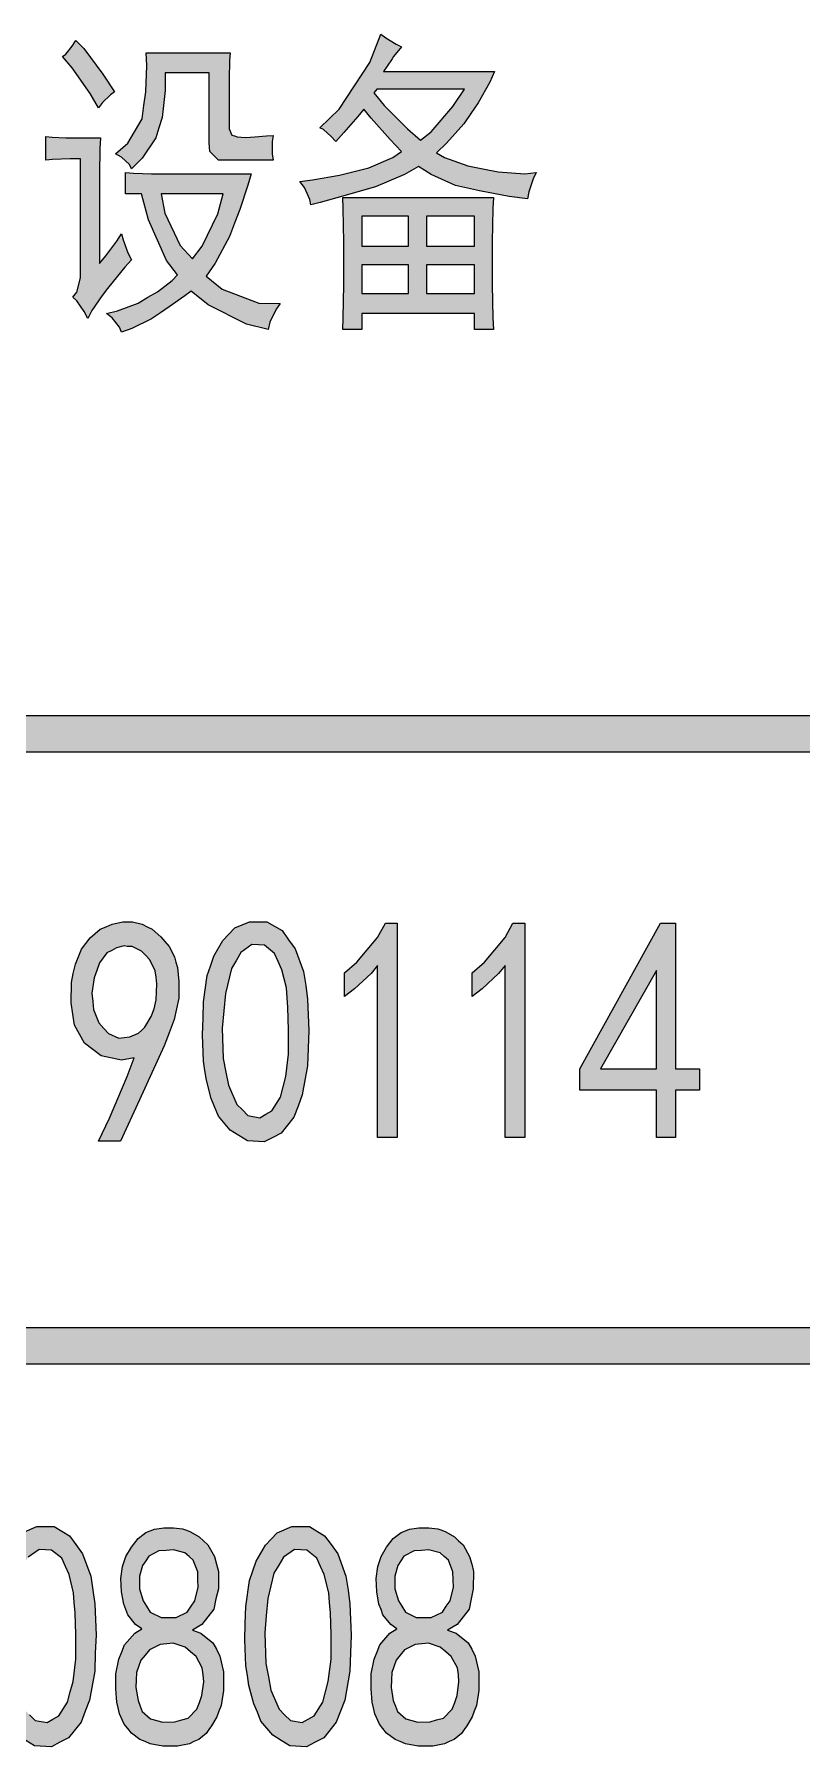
# Model space of a CAD drawing. Header units: millimetres. Extents: x 0 to 829, y 0 to 586.
# Drawn here: x 800.51 to 809.37, y 50.58 to 70.36 of the extents above; entities that cross this region are included whole.
import ezdxf

# ---------------------------------------------------------------- set-up
doc = ezdxf.new("R2010")
doc.units = ezdxf.units.MM

msp = doc.modelspace()

# ---------------------------------------------------------------- hatches: boundary and pattern name
h = msp.add_hatch(color=0)
h.dxf.hatch_style = 2
h.paths.add_polyline_path([(800.985472, 70.287444), (801.077194, 70.192194), (801.299444, 69.895861), (801.4335, 69.694778), (801.387639, 69.6595), (801.295917, 69.567778), (801.250056, 69.507806), (801.151278, 69.673611), (800.943139, 69.969944), (800.833778, 70.100472), (800.869056, 70.128694), (800.943139, 70.220417)])
h = msp.add_hatch(color=0)
h.paths.add_polyline_path([(803.701861, 68.385972), (803.691278, 68.449472), (803.627778, 68.587056), (803.574861, 68.657611), (803.7195, 68.67525), (804.033472, 68.731694), (804.202806, 68.774028), (804.372139, 68.816361), (804.647306, 68.932778), (804.749611, 69.003333), (804.619083, 69.140917), (804.400361, 69.387861), (804.312167, 69.493694), (804.245139, 69.409028), (804.082861, 69.222056), (803.991139, 69.11975), (803.938222, 69.176194), (803.8465, 69.257333), (803.804167, 69.2785), (804.029944, 69.493694), (804.382722, 70.033444), (804.509722, 70.358), (804.566167, 70.315667), (804.686111, 70.241583), (804.749611, 70.213361), (804.657889, 70.100472), (804.64025, 70.075778), (804.583806, 69.991111), (804.541472, 69.927611), (805.822056, 69.927611), (805.769139, 69.804139), (805.635083, 69.56425), (805.550417, 69.444306), (805.469278, 69.324361), (805.268194, 69.098583), (805.155306, 68.989222), (805.247028, 68.932778), (805.515139, 68.837528), (805.688, 68.80225), (805.864389, 68.766972), (806.174833, 68.745806), (806.305361, 68.759917), (806.270083, 68.689361), (806.220694, 68.537667), (806.203056, 68.456528), (805.994917, 68.48475), (805.649194, 68.54825), (805.511611, 68.58), (805.374028, 68.61175), (805.091806, 68.73875), (804.947167, 68.830472), (804.784889, 68.73875), (804.44975, 68.594111), (804.273361, 68.544722), (804.096972, 68.495333), (803.811222, 68.414194)])
h.paths.add_polyline_path([(804.428583, 69.680667), (804.548528, 69.536028), (804.820167, 69.264389), (804.968333, 69.133861), (805.091806, 69.229111), (805.342278, 69.521917), (805.476333, 69.723), (804.463861, 69.723)])
h = msp.add_hatch(color=0)
h.dxf.hatch_style = 2
h.paths.add_polyline_path([(802.73525, 68.904556), (802.636472, 68.904556), (802.534167, 69.003333), (802.527111, 69.105639), (802.527111, 69.9135), (802.019111, 69.9135), (802.019111, 69.708889), (801.983833, 69.394917), (801.945028, 69.2785), (801.90975, 69.162083), (801.751, 68.925722), (801.627528, 68.80225), (801.606361, 68.855167), (801.514639, 68.939833), (801.444083, 68.975111), (801.588722, 69.098583), (801.751, 69.380806), (801.772167, 69.536028), (801.793333, 69.694778), (801.807444, 69.998167), (801.800389, 70.142806), (802.770528, 70.142806), (802.763472, 70.054611), (802.756417, 69.839417), (802.756417, 69.708889), (802.756417, 69.320833), (802.756417, 69.264389), (802.788167, 69.193833), (802.819917, 69.18325), (802.851667, 69.172667), (802.943389, 69.165611), (802.999833, 69.169139), (803.056278, 69.172667), (803.190333, 69.18325), (803.264417, 69.190306), (803.253833, 69.11975), (803.253833, 68.975111), (803.264417, 68.904556)])
h = msp.add_hatch(color=0)
h.dxf.hatch_style = 2
h.paths.add_polyline_path([(801.271222, 69.162083), (801.264167, 69.035083), (801.260639, 68.745806), (801.260639, 68.587056), (801.260639, 67.708639), (801.334722, 67.796833), (801.461722, 67.969694), (801.514639, 68.054361), (801.532278, 67.983806), (801.588722, 67.832111), (801.627528, 67.750972), (801.553444, 67.666306), (801.415861, 67.5005), (801.352361, 67.419361), (801.288861, 67.34175), (801.172444, 67.168889), (801.123056, 67.073639), (801.080722, 67.154778), (800.996056, 67.27825), (800.950194, 67.320583), (800.996056, 67.377028), (801.041917, 67.542833), (801.041917, 67.652194), (801.041917, 68.918667), (800.921972, 68.918667), (800.717361, 68.911611), (800.63975, 68.904556), (800.63975, 69.176194), (800.713833, 69.169139), (800.869056, 69.162083), (800.950194, 69.162083)])
h = msp.add_hatch(color=0)
h.paths.add_polyline_path([(801.5605, 68.759917), (801.652222, 68.752861), (801.860361, 68.745806), (801.97325, 68.745806), (803.010417, 68.745806), (802.975139, 68.615278), (802.879889, 68.333056), (802.819917, 68.177833), (802.759944, 68.022611), (802.597667, 67.715694), (802.491833, 67.564), (802.675278, 67.412306), (803.102139, 67.253556), (803.345556, 67.2465), (803.299694, 67.183), (803.229139, 67.031306), (803.207972, 66.946639), (802.9575, 67.010139), (802.516528, 67.232389), (802.318972, 67.391139), (802.244889, 67.334694), (802.064972, 67.207694), (801.962667, 67.140667), (801.860361, 67.070111), (801.634583, 66.96075), (801.514639, 66.918417), (801.489944, 66.974861), (801.405278, 67.084222), (801.341778, 67.133611), (801.468778, 67.161833), (801.705139, 67.253556), (801.818028, 67.320583), (801.930917, 67.384083), (802.10025, 67.514611), (802.160222, 67.578111), (802.033222, 67.743917), (801.825083, 68.213111), (801.743944, 68.5165), (801.5605, 68.5165)])
h.paths.add_polyline_path([(802.333083, 67.765083), (802.445972, 67.909722), (802.625889, 68.283667), (802.689389, 68.5165), (801.97325, 68.5165), (802.015583, 68.290722), (802.191972, 67.916778)])
h = msp.add_hatch(color=0)
h.paths.add_polyline_path([(805.811472, 68.470639), (805.804417, 68.343639), (805.797361, 67.959111), (805.797361, 67.708639), (805.797361, 67.465222), (805.804417, 67.084222), (805.811472, 66.946639), (805.59275, 66.946639), (805.59275, 67.133611), (804.291, 67.133611), (804.291, 66.946639), (804.072278, 66.946639), (804.075806, 67.084222), (804.082861, 67.465222), (804.082861, 67.708639), (804.082861, 67.959111), (804.075806, 68.343639), (804.072278, 68.470639)])
h.paths.add_polyline_path([(805.59275, 67.909722), (805.59275, 68.255444), (805.038889, 68.255444), (805.038889, 67.909722)])
h.paths.add_polyline_path([(804.83075, 67.909722), (804.83075, 68.255444), (804.291, 68.255444), (804.291, 67.909722)])
h.paths.add_polyline_path([(805.59275, 67.362917), (805.59275, 67.694528), (805.038889, 67.694528), (805.038889, 67.362917)])
h.paths.add_polyline_path([(804.83075, 67.362917), (804.83075, 67.694528), (804.291, 67.694528), (804.291, 67.362917)])
h = msp.add_hatch(color=0)
h.dxf.hatch_style = 2
h.paths.add_polyline_path([(819.294639, 62.491056), (819.294639, 62.064194), (769.958667, 62.064194), (769.958667, 62.491056)])
h = msp.add_hatch(color=0)
h.paths.add_polyline_path([(801.246528, 57.573333), (801.373528, 57.837917), (801.578139, 58.321222), (801.659278, 58.536417), (801.514639, 58.508194), (801.278278, 58.557583), (801.183028, 58.631667), (801.087778, 58.70575), (800.971361, 58.913889), (800.950194, 59.040889), (800.932556, 59.171417), (800.936083, 59.40425), (800.95725, 59.510083), (800.981944, 59.615917), (801.0525, 59.788778), (801.101889, 59.855806), (801.151278, 59.922833), (801.267694, 60.021611), (801.33825, 60.049833), (801.405278, 60.078056), (801.52875, 60.106278), (801.585194, 60.106278), (801.641639, 60.106278), (801.751, 60.078056), (801.810972, 60.049833), (801.867417, 60.021611), (801.969722, 59.933417), (802.015583, 59.876972), (802.064972, 59.820528), (802.124944, 59.700583), (802.142583, 59.640611), (802.160222, 59.577111), (802.177861, 59.418361), (802.177861, 59.323111), (802.177861, 59.224333), (802.121417, 58.977389), (802.064972, 58.825694), (802.005, 58.674), (801.722778, 58.049583), (801.500528, 57.573333)])
h.paths.add_polyline_path([(801.183028, 59.185528), (801.190083, 59.093806), (801.253583, 58.938583), (801.310028, 58.875083), (801.362944, 58.815111), (801.482889, 58.762194), (801.546389, 58.76925), (801.609889, 58.776306), (801.708667, 58.818639), (801.747472, 58.853917), (801.78275, 58.889194), (801.856833, 59.012667), (801.892111, 59.100861), (801.913278, 59.206694), (801.923861, 59.390139), (801.913278, 59.46775), (801.902694, 59.541833), (801.842722, 59.668833), (801.793333, 59.718222), (801.743944, 59.767611), (801.638111, 59.820528), (801.578139, 59.820528), (801.546389, 59.827583), (801.454667, 59.806417), (801.40175, 59.774667), (801.345306, 59.746444), (801.260639, 59.633556), (801.228889, 59.545361), (801.197139, 59.460694), (801.172444, 59.280778)])
h = msp.add_hatch(color=0)
h.paths.add_polyline_path([(802.456556, 58.9915), (802.460083, 59.182), (802.502417, 59.485389), (802.541222, 59.59475), (802.580028, 59.707639), (802.685861, 59.891083), (802.752889, 59.965167), (802.823444, 60.035722), (802.992778, 60.106278), (803.095083, 60.106278), (803.193861, 60.106278), (803.37025, 60.003972), (803.444333, 59.898139), (803.521944, 59.795833), (803.617194, 59.53125), (803.641889, 59.3725), (803.663056, 59.21375), (803.677167, 58.850389), (803.670111, 58.645778), (803.663056, 58.441167), (803.603083, 58.106028), (803.553694, 57.9755), (803.504306, 57.8485), (803.359667, 57.665056), (803.260889, 57.615667), (803.162111, 57.566278), (802.968083, 57.576861), (802.869306, 57.636833), (802.770528, 57.700333), (802.632944, 57.862611), (802.594139, 57.961389), (802.551806, 58.063694), (802.495361, 58.275361), (802.477722, 58.38825), (802.460083, 58.497611), (802.4495, 58.801)])
h.paths.add_polyline_path([(802.696444, 59.076167), (802.678806, 58.878611), (802.689389, 58.525833), (802.721139, 58.370611), (802.749361, 58.218917), (802.844611, 57.996667), (802.911639, 57.933167), (802.975139, 57.869667), (803.112722, 57.841444), (803.17975, 57.883778), (803.250306, 57.922583), (803.349083, 58.081333), (803.380833, 58.201278), (803.412583, 58.317694), (803.444333, 58.57875), (803.444333, 58.716333), (803.444333, 58.857444), (803.437278, 59.114972), (803.426694, 59.227861), (803.419639, 59.344278), (803.366722, 59.552417), (803.324389, 59.647667), (803.282056, 59.739389), (803.165639, 59.838167), (803.095083, 59.841694), (803.021, 59.845222), (802.894, 59.7535), (802.841083, 59.661778), (802.784639, 59.566528), (802.714083, 59.27725)])
h = msp.add_hatch(color=0)
h.dxf.hatch_style = 2
h.paths.add_polyline_path([(804.470917, 59.601806), (804.396833, 59.510083), (804.206333, 59.330167), (804.089917, 59.241972), (804.089917, 59.517139), (804.234556, 59.640611), (804.470917, 59.926361), (804.562639, 60.092167), (804.700222, 60.092167), (804.700222, 57.615667), (804.470917, 57.615667)])
h = msp.add_hatch(color=0)
h.dxf.hatch_style = 2
h.paths.add_polyline_path([(805.945528, 59.601806), (805.871444, 59.510083), (805.680944, 59.330167), (805.564528, 59.241972), (805.564528, 59.517139), (805.709167, 59.640611), (805.945528, 59.926361), (806.03725, 60.092167), (806.174833, 60.092167), (806.174833, 57.615667), (805.945528, 57.615667)])
h = msp.add_hatch(color=0)
h.paths.add_polyline_path([(807.695306, 58.162472), (806.809833, 58.162472), (806.809833, 58.409417), (807.741167, 60.092167), (807.914028, 60.092167), (807.914028, 58.409417), (808.192722, 58.409417), (808.192722, 58.162472), (807.914028, 58.162472), (807.914028, 57.615667), (807.695306, 57.615667)])
h.paths.add_polyline_path([(807.695306, 58.409417), (807.695306, 59.545361), (807.049722, 58.409417)])
h = msp.add_hatch(color=0)
h.dxf.hatch_style = 2
h.paths.add_polyline_path([(819.294639, 55.421389), (819.294639, 54.998056), (769.958667, 54.998056), (769.958667, 55.421389)])
h = msp.add_hatch(color=0)
h.paths.add_polyline_path([(799.997694, 52.002972), (800.001222, 52.197), (800.043556, 52.496861), (800.082361, 52.60975), (800.121167, 52.722639), (800.227, 52.906083), (800.294028, 52.976639), (800.364583, 53.047194), (800.533917, 53.121278), (800.636222, 53.121278), (800.735, 53.121278), (800.911389, 53.015444), (800.985472, 52.913139), (801.063083, 52.807306), (801.158333, 52.54625), (801.183028, 52.3875), (801.204194, 52.22875), (801.221833, 51.865389), (801.21125, 51.660778), (801.204194, 51.452639), (801.144222, 51.1175), (801.094833, 50.9905), (801.048972, 50.859972), (800.900806, 50.680056), (800.802028, 50.630667), (800.70325, 50.57775), (800.509222, 50.588333), (800.410444, 50.651833), (800.311667, 50.711806), (800.174083, 50.874083), (800.135278, 50.976389), (800.092944, 51.075167), (800.0365, 51.286833), (800.018861, 51.399722), (800.001222, 51.512611), (799.990639, 51.812472)])
h.paths.add_polyline_path([(800.237583, 52.091167), (800.219944, 51.893611), (800.234056, 51.540833), (800.262278, 51.385611), (800.2905, 51.230389), (800.38575, 51.011667), (800.452778, 50.944639), (800.516278, 50.881139), (800.653861, 50.856444), (800.720889, 50.89525), (800.791444, 50.934056), (800.890222, 51.092806), (800.921972, 51.21275), (800.953722, 51.332694), (800.985472, 51.590222), (800.985472, 51.731333), (800.985472, 51.872444), (800.978417, 52.126444), (800.967833, 52.242861), (800.960778, 52.35575), (800.907861, 52.567417), (800.865528, 52.659139), (800.823194, 52.754389), (800.706778, 52.849639), (800.636222, 52.853167), (800.562139, 52.856694), (800.435139, 52.7685), (800.382222, 52.67325), (800.325778, 52.581528), (800.255222, 52.288722)])
h = msp.add_hatch(color=0)
h.paths.add_polyline_path([(801.447611, 51.336222), (801.447611, 51.420889), (801.482889, 51.590222), (801.518167, 51.674889), (801.549917, 51.756028), (801.666333, 51.890083), (801.747472, 51.939472), (801.676917, 51.988861), (801.585194, 52.10175), (801.564028, 52.161722), (801.539333, 52.225222), (801.514639, 52.366333), (801.511111, 52.443944), (801.507583, 52.521556), (801.525222, 52.659139), (801.546389, 52.719111), (801.564028, 52.775556), (801.627528, 52.881389), (801.666333, 52.934306), (801.705139, 52.983694), (801.796861, 53.050722), (801.84625, 53.071889), (801.895639, 53.089528), (802.001472, 53.107167), (802.057917, 53.107167), (802.114361, 53.107167), (802.220194, 53.093056), (802.266056, 53.078944), (802.311917, 53.061306), (802.410694, 53.001333), (802.460083, 52.955472), (802.513, 52.909611), (802.587083, 52.775556), (802.611778, 52.687361), (802.632944, 52.602694), (802.632944, 52.401611), (802.604722, 52.285194), (802.580028, 52.168778), (802.442444, 51.988861), (802.333083, 51.925361), (802.431861, 51.890083), (802.569444, 51.777194), (802.611778, 51.703111), (802.650583, 51.6255), (802.692917, 51.442056), (802.692917, 51.336222), (802.692917, 51.226861), (802.664694, 51.054), (802.64, 50.9905), (802.615306, 50.923472), (802.555333, 50.817639), (802.523583, 50.775306), (802.491833, 50.729444), (802.407167, 50.662417), (802.350722, 50.637722), (802.297806, 50.613028), (802.160222, 50.584806), (802.075556, 50.584806), (801.990889, 50.584806), (801.84625, 50.613028), (801.786278, 50.637722), (801.726306, 50.662417), (801.627528, 50.7365), (801.585194, 50.789417), (801.546389, 50.838806), (801.489944, 50.95875), (801.475833, 51.025778), (801.461722, 51.092806), (801.447611, 51.248028)])
h.paths.add_polyline_path([(801.683972, 51.350333), (801.680444, 51.262139), (801.705139, 51.110444), (801.729833, 51.046944), (801.754528, 50.983444), (801.849778, 50.898778), (801.920333, 50.881139), (801.987361, 50.8635), (802.132, 50.867028), (802.209611, 50.888194), (802.283694, 50.909361), (802.386, 51.011667), (802.414222, 51.089278), (802.442444, 51.170417), (802.463611, 51.329167), (802.456556, 51.406778), (802.445972, 51.487917), (802.375417, 51.618444), (802.311917, 51.674889), (802.248417, 51.727806), (802.110833, 51.773667), (802.03675, 51.766611), (801.959139, 51.759556), (801.835667, 51.696056), (801.786278, 51.636083), (801.736889, 51.579639), (801.6875, 51.435)])
h.paths.add_polyline_path([(801.722778, 52.472167), (801.722778, 52.401611), (801.765111, 52.264028), (801.803917, 52.200528), (801.84625, 52.1335), (801.97325, 52.07), (802.057917, 52.07), (802.146111, 52.07), (802.273111, 52.1335), (802.318972, 52.200528), (802.361306, 52.264028), (802.400111, 52.41925), (802.396583, 52.507444), (802.396583, 52.599167), (802.343667, 52.733222), (802.294278, 52.775556), (802.244889, 52.817889), (802.114361, 52.853167), (802.029694, 52.846111), (801.945028, 52.839056), (801.828611, 52.779083), (801.793333, 52.726167), (801.758056, 52.669722), (801.722778, 52.54625)])
h = msp.add_hatch(color=0)
h.paths.add_polyline_path([(802.943389, 52.002972), (802.950444, 52.197), (802.992778, 52.496861), (803.031583, 52.60975), (803.070389, 52.722639), (803.176222, 52.906083), (803.24325, 52.976639), (803.313806, 53.047194), (803.483139, 53.121278), (803.585444, 53.121278), (803.684222, 53.121278), (803.860611, 53.015444), (803.934694, 52.913139), (804.012306, 52.807306), (804.107556, 52.54625), (804.13225, 52.3875), (804.153417, 52.22875), (804.167528, 51.865389), (804.160472, 51.660778), (804.153417, 51.452639), (804.093444, 51.1175), (804.044056, 50.9905), (803.994667, 50.859972), (803.850028, 50.680056), (803.75125, 50.630667), (803.652472, 50.57775), (803.458444, 50.588333), (803.359667, 50.651833), (803.260889, 50.711806), (803.123306, 50.874083), (803.0845, 50.976389), (803.042167, 51.075167), (802.985722, 51.286833), (802.968083, 51.399722), (802.950444, 51.512611), (802.939861, 51.812472)])
h.paths.add_polyline_path([(803.186806, 52.091167), (803.169167, 51.893611), (803.17975, 51.540833), (803.2115, 51.385611), (803.239722, 51.230389), (803.334972, 51.011667), (803.398472, 50.944639), (803.4655, 50.881139), (803.603083, 50.856444), (803.670111, 50.89525), (803.740667, 50.934056), (803.839444, 51.092806), (803.871194, 51.21275), (803.902944, 51.332694), (803.934694, 51.590222), (803.934694, 51.731333), (803.934694, 51.872444), (803.927639, 52.126444), (803.917056, 52.242861), (803.91, 52.35575), (803.857083, 52.567417), (803.81475, 52.659139), (803.772417, 52.754389), (803.656, 52.849639), (803.585444, 52.853167), (803.511361, 52.856694), (803.384361, 52.7685), (803.331444, 52.67325), (803.275, 52.581528), (803.204444, 52.288722)])
h = msp.add_hatch(color=0)
h.paths.add_polyline_path([(804.396833, 51.336222), (804.396833, 51.420889), (804.432111, 51.590222), (804.467389, 51.674889), (804.499139, 51.756028), (804.615556, 51.890083), (804.696694, 51.939472), (804.626139, 51.988861), (804.534417, 52.10175), (804.51325, 52.161722), (804.488556, 52.225222), (804.463861, 52.366333), (804.460333, 52.443944), (804.456806, 52.521556), (804.474444, 52.659139), (804.495611, 52.719111), (804.51325, 52.775556), (804.57675, 52.881389), (804.615556, 52.934306), (804.654361, 52.983694), (804.746083, 53.050722), (804.795472, 53.071889), (804.841333, 53.089528), (804.950694, 53.107167), (805.007139, 53.107167), (805.063583, 53.107167), (805.169417, 53.093056), (805.215278, 53.078944), (805.261139, 53.061306), (805.359917, 53.001333), (805.409306, 52.955472), (805.462222, 52.909611), (805.536306, 52.775556), (805.561, 52.687361), (805.582167, 52.602694), (805.578639, 52.401611), (805.553944, 52.285194), (805.52925, 52.168778), (805.391667, 51.988861), (805.282306, 51.925361), (805.381083, 51.890083), (805.518667, 51.777194), (805.561, 51.703111), (805.599806, 51.6255), (805.642139, 51.442056), (805.642139, 51.336222), (805.642139, 51.226861), (805.613917, 51.054), (805.589222, 50.9905), (805.564528, 50.923472), (805.504556, 50.817639), (805.472806, 50.775306), (805.441056, 50.729444), (805.356389, 50.662417), (805.299944, 50.637722), (805.247028, 50.613028), (805.109444, 50.584806), (805.024778, 50.584806), (804.940111, 50.584806), (804.795472, 50.613028), (804.7355, 50.637722), (804.675528, 50.662417), (804.57675, 50.7365), (804.534417, 50.789417), (804.495611, 50.838806), (804.439167, 50.95875), (804.425056, 51.025778), (804.410944, 51.092806), (804.396833, 51.248028)])
h.paths.add_polyline_path([(804.633194, 51.350333), (804.629667, 51.262139), (804.654361, 51.110444), (804.679056, 51.046944), (804.70375, 50.983444), (804.799, 50.898778), (804.869556, 50.881139), (804.936583, 50.8635), (805.081222, 50.867028), (805.155306, 50.888194), (805.232917, 50.909361), (805.335222, 51.011667), (805.363444, 51.089278), (805.391667, 51.170417), (805.412833, 51.329167), (805.405778, 51.406778), (805.395194, 51.487917), (805.324639, 51.618444), (805.261139, 51.674889), (805.197639, 51.727806), (805.060056, 51.773667), (804.982444, 51.766611), (804.908361, 51.759556), (804.784889, 51.696056), (804.7355, 51.636083), (804.686111, 51.579639), (804.636722, 51.435)])
h.paths.add_polyline_path([(804.672, 52.472167), (804.672, 52.401611), (804.714333, 52.264028), (804.753139, 52.200528), (804.795472, 52.1335), (804.918944, 52.07), (805.007139, 52.07), (805.091806, 52.07), (805.222333, 52.1335), (805.264667, 52.200528), (805.310528, 52.264028), (805.349333, 52.41925), (805.345806, 52.507444), (805.342278, 52.599167), (805.292889, 52.733222), (805.2435, 52.775556), (805.194111, 52.817889), (805.060056, 52.853167), (804.978917, 52.846111), (804.89425, 52.839056), (804.777833, 52.779083), (804.742556, 52.726167), (804.707278, 52.669722), (804.672, 52.54625)])

# ---------------------------------------------------------------- linework, layer by layer
at = {"color": 0, "lineweight": 0}
for points in [[(800.985472, 70.287444), (801.077194, 70.192194), (801.299444, 69.895861), (801.4335, 69.694778), (801.387639, 69.6595), (801.295917, 69.567778), (801.250056, 69.507806), (801.151278, 69.673611), (800.943139, 69.969944), (800.833778, 70.100472), (800.869056, 70.128694), (800.943139, 70.220417)], [(803.701861, 68.385972), (803.691278, 68.449472), (803.627778, 68.587056), (803.574861, 68.657611), (803.7195, 68.67525), (804.033472, 68.731694), (804.202806, 68.774028), (804.372139, 68.816361), (804.647306, 68.932778), (804.749611, 69.003333), (804.619083, 69.140917), (804.400361, 69.387861), (804.312167, 69.493694), (804.245139, 69.409028), (804.082861, 69.222056), (803.991139, 69.11975), (803.938222, 69.176194), (803.8465, 69.257333), (803.804167, 69.2785), (804.029944, 69.493694), (804.382722, 70.033444), (804.509722, 70.358), (804.566167, 70.315667), (804.686111, 70.241583), (804.749611, 70.213361), (804.657889, 70.100472), (804.64025, 70.075778), (804.583806, 69.991111), (804.541472, 69.927611), (805.822056, 69.927611), (805.769139, 69.804139), (805.635083, 69.56425), (805.550417, 69.444306), (805.469278, 69.324361), (805.268194, 69.098583), (805.155306, 68.989222), (805.247028, 68.932778), (805.515139, 68.837528), (805.688, 68.80225), (805.864389, 68.766972), (806.174833, 68.745806), (806.305361, 68.759917), (806.270083, 68.689361), (806.220694, 68.537667), (806.203056, 68.456528), (805.994917, 68.48475), (805.649194, 68.54825), (805.511611, 68.58), (805.374028, 68.61175), (805.091806, 68.73875), (804.947167, 68.830472), (804.784889, 68.73875), (804.44975, 68.594111), (804.273361, 68.544722), (804.096972, 68.495333), (803.811222, 68.414194)], [(802.73525, 68.904556), (802.636472, 68.904556), (802.534167, 69.003333), (802.527111, 69.105639), (802.527111, 69.9135), (802.019111, 69.9135), (802.019111, 69.708889), (801.983833, 69.394917), (801.945028, 69.2785), (801.90975, 69.162083), (801.751, 68.925722), (801.627528, 68.80225), (801.606361, 68.855167), (801.514639, 68.939833), (801.444083, 68.975111), (801.588722, 69.098583), (801.751, 69.380806), (801.772167, 69.536028), (801.793333, 69.694778), (801.807444, 69.998167), (801.800389, 70.142806), (802.770528, 70.142806), (802.763472, 70.054611), (802.756417, 69.839417), (802.756417, 69.708889), (802.756417, 69.320833), (802.756417, 69.264389), (802.788167, 69.193833), (802.819917, 69.18325), (802.851667, 69.172667), (802.943389, 69.165611), (802.999833, 69.169139), (803.056278, 69.172667), (803.190333, 69.18325), (803.264417, 69.190306), (803.253833, 69.11975), (803.253833, 68.975111), (803.264417, 68.904556)], [(804.428583, 69.680667), (804.548528, 69.536028), (804.820167, 69.264389), (804.968333, 69.133861), (805.091806, 69.229111), (805.342278, 69.521917), (805.476333, 69.723), (804.463861, 69.723)], [(801.271222, 69.162083), (801.264167, 69.035083), (801.260639, 68.745806), (801.260639, 68.587056), (801.260639, 67.708639), (801.334722, 67.796833), (801.461722, 67.969694), (801.514639, 68.054361), (801.532278, 67.983806), (801.588722, 67.832111), (801.627528, 67.750972), (801.553444, 67.666306), (801.415861, 67.5005), (801.352361, 67.419361), (801.288861, 67.34175), (801.172444, 67.168889), (801.123056, 67.073639), (801.080722, 67.154778), (800.996056, 67.27825), (800.950194, 67.320583), (800.996056, 67.377028), (801.041917, 67.542833), (801.041917, 67.652194), (801.041917, 68.918667), (800.921972, 68.918667), (800.717361, 68.911611), (800.63975, 68.904556), (800.63975, 69.176194), (800.713833, 69.169139), (800.869056, 69.162083), (800.950194, 69.162083)], [(801.5605, 68.759917), (801.652222, 68.752861), (801.860361, 68.745806), (801.97325, 68.745806), (803.010417, 68.745806), (802.975139, 68.615278), (802.879889, 68.333056), (802.819917, 68.177833), (802.759944, 68.022611), (802.597667, 67.715694), (802.491833, 67.564), (802.675278, 67.412306), (803.102139, 67.253556), (803.345556, 67.2465), (803.299694, 67.183), (803.229139, 67.031306), (803.207972, 66.946639), (802.9575, 67.010139), (802.516528, 67.232389), (802.318972, 67.391139), (802.244889, 67.334694), (802.064972, 67.207694), (801.962667, 67.140667), (801.860361, 67.070111), (801.634583, 66.96075), (801.514639, 66.918417), (801.489944, 66.974861), (801.405278, 67.084222), (801.341778, 67.133611), (801.468778, 67.161833), (801.705139, 67.253556), (801.818028, 67.320583), (801.930917, 67.384083), (802.10025, 67.514611), (802.160222, 67.578111), (802.033222, 67.743917), (801.825083, 68.213111), (801.743944, 68.5165), (801.5605, 68.5165)], [(802.333083, 67.765083), (802.445972, 67.909722), (802.625889, 68.283667), (802.689389, 68.5165), (801.97325, 68.5165), (802.015583, 68.290722), (802.191972, 67.916778)], [(805.811472, 68.470639), (805.804417, 68.343639), (805.797361, 67.959111), (805.797361, 67.708639), (805.797361, 67.465222), (805.804417, 67.084222), (805.811472, 66.946639), (805.59275, 66.946639), (805.59275, 67.133611), (804.291, 67.133611), (804.291, 66.946639), (804.072278, 66.946639), (804.075806, 67.084222), (804.082861, 67.465222), (804.082861, 67.708639), (804.082861, 67.959111), (804.075806, 68.343639), (804.072278, 68.470639)], [(804.83075, 67.909722), (804.83075, 68.255444), (804.291, 68.255444), (804.291, 67.909722)], [(805.59275, 67.909722), (805.59275, 68.255444), (805.038889, 68.255444), (805.038889, 67.909722)], [(804.83075, 67.362917), (804.83075, 67.694528), (804.291, 67.694528), (804.291, 67.362917)], [(805.59275, 67.362917), (805.59275, 67.694528), (805.038889, 67.694528), (805.038889, 67.362917)], [(819.294639, 62.491056), (819.294639, 62.064194), (769.958667, 62.064194), (769.958667, 62.491056)], [(801.246528, 57.573333), (801.373528, 57.837917), (801.578139, 58.321222), (801.659278, 58.536417), (801.514639, 58.508194), (801.278278, 58.557583), (801.183028, 58.631667), (801.087778, 58.70575), (800.971361, 58.913889), (800.950194, 59.040889), (800.932556, 59.171417), (800.936083, 59.40425), (800.95725, 59.510083), (800.981944, 59.615917), (801.0525, 59.788778), (801.101889, 59.855806), (801.151278, 59.922833), (801.267694, 60.021611), (801.33825, 60.049833), (801.405278, 60.078056), (801.52875, 60.106278), (801.585194, 60.106278), (801.641639, 60.106278), (801.751, 60.078056), (801.810972, 60.049833), (801.867417, 60.021611), (801.969722, 59.933417), (802.015583, 59.876972), (802.064972, 59.820528), (802.124944, 59.700583), (802.142583, 59.640611), (802.160222, 59.577111), (802.177861, 59.418361), (802.177861, 59.323111), (802.177861, 59.224333), (802.121417, 58.977389), (802.064972, 58.825694), (802.005, 58.674), (801.722778, 58.049583), (801.500528, 57.573333)], [(802.456556, 58.9915), (802.460083, 59.182), (802.502417, 59.485389), (802.541222, 59.59475), (802.580028, 59.707639), (802.685861, 59.891083), (802.752889, 59.965167), (802.823444, 60.035722), (802.992778, 60.106278), (803.095083, 60.106278), (803.193861, 60.106278), (803.37025, 60.003972), (803.444333, 59.898139), (803.521944, 59.795833), (803.617194, 59.53125), (803.641889, 59.3725), (803.663056, 59.21375), (803.677167, 58.850389), (803.670111, 58.645778), (803.663056, 58.441167), (803.603083, 58.106028), (803.553694, 57.9755), (803.504306, 57.8485), (803.359667, 57.665056), (803.260889, 57.615667), (803.162111, 57.566278), (802.968083, 57.576861), (802.869306, 57.636833), (802.770528, 57.700333), (802.632944, 57.862611), (802.594139, 57.961389), (802.551806, 58.063694), (802.495361, 58.275361), (802.477722, 58.38825), (802.460083, 58.497611), (802.4495, 58.801)], [(804.470917, 59.601806), (804.396833, 59.510083), (804.206333, 59.330167), (804.089917, 59.241972), (804.089917, 59.517139), (804.234556, 59.640611), (804.470917, 59.926361), (804.562639, 60.092167), (804.700222, 60.092167), (804.700222, 57.615667), (804.470917, 57.615667)], [(805.945528, 59.601806), (805.871444, 59.510083), (805.680944, 59.330167), (805.564528, 59.241972), (805.564528, 59.517139), (805.709167, 59.640611), (805.945528, 59.926361), (806.03725, 60.092167), (806.174833, 60.092167), (806.174833, 57.615667), (805.945528, 57.615667)], [(807.695306, 58.162472), (806.809833, 58.162472), (806.809833, 58.409417), (807.741167, 60.092167), (807.914028, 60.092167), (807.914028, 58.409417), (808.192722, 58.409417), (808.192722, 58.162472), (807.914028, 58.162472), (807.914028, 57.615667), (807.695306, 57.615667)], [(801.183028, 59.185528), (801.190083, 59.093806), (801.253583, 58.938583), (801.310028, 58.875083), (801.362944, 58.815111), (801.482889, 58.762194), (801.546389, 58.76925), (801.609889, 58.776306), (801.708667, 58.818639), (801.747472, 58.853917), (801.78275, 58.889194), (801.856833, 59.012667), (801.892111, 59.100861), (801.913278, 59.206694), (801.923861, 59.390139), (801.913278, 59.46775), (801.902694, 59.541833), (801.842722, 59.668833), (801.793333, 59.718222), (801.743944, 59.767611), (801.638111, 59.820528), (801.578139, 59.820528), (801.546389, 59.827583), (801.454667, 59.806417), (801.40175, 59.774667), (801.345306, 59.746444), (801.260639, 59.633556), (801.228889, 59.545361), (801.197139, 59.460694), (801.172444, 59.280778)], [(802.696444, 59.076167), (802.678806, 58.878611), (802.689389, 58.525833), (802.721139, 58.370611), (802.749361, 58.218917), (802.844611, 57.996667), (802.911639, 57.933167), (802.975139, 57.869667), (803.112722, 57.841444), (803.17975, 57.883778), (803.250306, 57.922583), (803.349083, 58.081333), (803.380833, 58.201278), (803.412583, 58.317694), (803.444333, 58.57875), (803.444333, 58.716333), (803.444333, 58.857444), (803.437278, 59.114972), (803.426694, 59.227861), (803.419639, 59.344278), (803.366722, 59.552417), (803.324389, 59.647667), (803.282056, 59.739389), (803.165639, 59.838167), (803.095083, 59.841694), (803.021, 59.845222), (802.894, 59.7535), (802.841083, 59.661778), (802.784639, 59.566528), (802.714083, 59.27725)], [(807.695306, 58.409417), (807.695306, 59.545361), (807.049722, 58.409417)], [(819.294639, 55.421389), (819.294639, 54.998056), (769.958667, 54.998056), (769.958667, 55.421389)], [(801.447611, 51.336222), (801.447611, 51.420889), (801.482889, 51.590222), (801.518167, 51.674889), (801.549917, 51.756028), (801.666333, 51.890083), (801.747472, 51.939472), (801.676917, 51.988861), (801.585194, 52.10175), (801.564028, 52.161722), (801.539333, 52.225222), (801.514639, 52.366333), (801.511111, 52.443944), (801.507583, 52.521556), (801.525222, 52.659139), (801.546389, 52.719111), (801.564028, 52.775556), (801.627528, 52.881389), (801.666333, 52.934306), (801.705139, 52.983694), (801.796861, 53.050722), (801.84625, 53.071889), (801.895639, 53.089528), (802.001472, 53.107167), (802.057917, 53.107167), (802.114361, 53.107167), (802.220194, 53.093056), (802.266056, 53.078944), (802.311917, 53.061306), (802.410694, 53.001333), (802.460083, 52.955472), (802.513, 52.909611), (802.587083, 52.775556), (802.611778, 52.687361), (802.632944, 52.602694), (802.632944, 52.401611), (802.604722, 52.285194), (802.580028, 52.168778), (802.442444, 51.988861), (802.333083, 51.925361), (802.431861, 51.890083), (802.569444, 51.777194), (802.611778, 51.703111), (802.650583, 51.6255), (802.692917, 51.442056), (802.692917, 51.336222), (802.692917, 51.226861), (802.664694, 51.054), (802.64, 50.9905), (802.615306, 50.923472), (802.555333, 50.817639), (802.523583, 50.775306), (802.491833, 50.729444), (802.407167, 50.662417), (802.350722, 50.637722), (802.297806, 50.613028), (802.160222, 50.584806), (802.075556, 50.584806), (801.990889, 50.584806), (801.84625, 50.613028), (801.786278, 50.637722), (801.726306, 50.662417), (801.627528, 50.7365), (801.585194, 50.789417), (801.546389, 50.838806), (801.489944, 50.95875), (801.475833, 51.025778), (801.461722, 51.092806), (801.447611, 51.248028)], [(802.943389, 52.002972), (802.950444, 52.197), (802.992778, 52.496861), (803.031583, 52.60975), (803.070389, 52.722639), (803.176222, 52.906083), (803.24325, 52.976639), (803.313806, 53.047194), (803.483139, 53.121278), (803.585444, 53.121278), (803.684222, 53.121278), (803.860611, 53.015444), (803.934694, 52.913139), (804.012306, 52.807306), (804.107556, 52.54625), (804.13225, 52.3875), (804.153417, 52.22875), (804.167528, 51.865389), (804.160472, 51.660778), (804.153417, 51.452639), (804.093444, 51.1175), (804.044056, 50.9905), (803.994667, 50.859972), (803.850028, 50.680056), (803.75125, 50.630667), (803.652472, 50.57775), (803.458444, 50.588333), (803.359667, 50.651833), (803.260889, 50.711806), (803.123306, 50.874083), (803.0845, 50.976389), (803.042167, 51.075167), (802.985722, 51.286833), (802.968083, 51.399722), (802.950444, 51.512611), (802.939861, 51.812472)], [(804.396833, 51.336222), (804.396833, 51.420889), (804.432111, 51.590222), (804.467389, 51.674889), (804.499139, 51.756028), (804.615556, 51.890083), (804.696694, 51.939472), (804.626139, 51.988861), (804.534417, 52.10175), (804.51325, 52.161722), (804.488556, 52.225222), (804.463861, 52.366333), (804.460333, 52.443944), (804.456806, 52.521556), (804.474444, 52.659139), (804.495611, 52.719111), (804.51325, 52.775556), (804.57675, 52.881389), (804.615556, 52.934306), (804.654361, 52.983694), (804.746083, 53.050722), (804.795472, 53.071889), (804.841333, 53.089528), (804.950694, 53.107167), (805.007139, 53.107167), (805.063583, 53.107167), (805.169417, 53.093056), (805.215278, 53.078944), (805.261139, 53.061306), (805.359917, 53.001333), (805.409306, 52.955472), (805.462222, 52.909611), (805.536306, 52.775556), (805.561, 52.687361), (805.582167, 52.602694), (805.578639, 52.401611), (805.553944, 52.285194), (805.52925, 52.168778), (805.391667, 51.988861), (805.282306, 51.925361), (805.381083, 51.890083), (805.518667, 51.777194), (805.561, 51.703111), (805.599806, 51.6255), (805.642139, 51.442056), (805.642139, 51.336222), (805.642139, 51.226861), (805.613917, 51.054), (805.589222, 50.9905), (805.564528, 50.923472), (805.504556, 50.817639), (805.472806, 50.775306), (805.441056, 50.729444), (805.356389, 50.662417), (805.299944, 50.637722), (805.247028, 50.613028), (805.109444, 50.584806), (805.024778, 50.584806), (804.940111, 50.584806), (804.795472, 50.613028), (804.7355, 50.637722), (804.675528, 50.662417), (804.57675, 50.7365), (804.534417, 50.789417), (804.495611, 50.838806), (804.439167, 50.95875), (804.425056, 51.025778), (804.410944, 51.092806), (804.396833, 51.248028)], [(801.722778, 52.472167), (801.722778, 52.401611), (801.765111, 52.264028), (801.803917, 52.200528), (801.84625, 52.1335), (801.97325, 52.07), (802.057917, 52.07), (802.146111, 52.07), (802.273111, 52.1335), (802.318972, 52.200528), (802.361306, 52.264028), (802.400111, 52.41925), (802.396583, 52.507444), (802.396583, 52.599167), (802.343667, 52.733222), (802.294278, 52.775556), (802.244889, 52.817889), (802.114361, 52.853167), (802.029694, 52.846111), (801.945028, 52.839056), (801.828611, 52.779083), (801.793333, 52.726167), (801.758056, 52.669722), (801.722778, 52.54625)], [(803.186806, 52.091167), (803.169167, 51.893611), (803.17975, 51.540833), (803.2115, 51.385611), (803.239722, 51.230389), (803.334972, 51.011667), (803.398472, 50.944639), (803.4655, 50.881139), (803.603083, 50.856444), (803.670111, 50.89525), (803.740667, 50.934056), (803.839444, 51.092806), (803.871194, 51.21275), (803.902944, 51.332694), (803.934694, 51.590222), (803.934694, 51.731333), (803.934694, 51.872444), (803.927639, 52.126444), (803.917056, 52.242861), (803.91, 52.35575), (803.857083, 52.567417), (803.81475, 52.659139), (803.772417, 52.754389), (803.656, 52.849639), (803.585444, 52.853167), (803.511361, 52.856694), (803.384361, 52.7685), (803.331444, 52.67325), (803.275, 52.581528), (803.204444, 52.288722)], [(804.672, 52.472167), (804.672, 52.401611), (804.714333, 52.264028), (804.753139, 52.200528), (804.795472, 52.1335), (804.918944, 52.07), (805.007139, 52.07), (805.091806, 52.07), (805.222333, 52.1335), (805.264667, 52.200528), (805.310528, 52.264028), (805.349333, 52.41925), (805.345806, 52.507444), (805.342278, 52.599167), (805.292889, 52.733222), (805.2435, 52.775556), (805.194111, 52.817889), (805.060056, 52.853167), (804.978917, 52.846111), (804.89425, 52.839056), (804.777833, 52.779083), (804.742556, 52.726167), (804.707278, 52.669722), (804.672, 52.54625)], [(801.683972, 51.350333), (801.680444, 51.262139), (801.705139, 51.110444), (801.729833, 51.046944), (801.754528, 50.983444), (801.849778, 50.898778), (801.920333, 50.881139), (801.987361, 50.8635), (802.132, 50.867028), (802.209611, 50.888194), (802.283694, 50.909361), (802.386, 51.011667), (802.414222, 51.089278), (802.442444, 51.170417), (802.463611, 51.329167), (802.456556, 51.406778), (802.445972, 51.487917), (802.375417, 51.618444), (802.311917, 51.674889), (802.248417, 51.727806), (802.110833, 51.773667), (802.03675, 51.766611), (801.959139, 51.759556), (801.835667, 51.696056), (801.786278, 51.636083), (801.736889, 51.579639), (801.6875, 51.435)], [(804.633194, 51.350333), (804.629667, 51.262139), (804.654361, 51.110444), (804.679056, 51.046944), (804.70375, 50.983444), (804.799, 50.898778), (804.869556, 50.881139), (804.936583, 50.8635), (805.081222, 50.867028), (805.155306, 50.888194), (805.232917, 50.909361), (805.335222, 51.011667), (805.363444, 51.089278), (805.391667, 51.170417), (805.412833, 51.329167), (805.405778, 51.406778), (805.395194, 51.487917), (805.324639, 51.618444), (805.261139, 51.674889), (805.197639, 51.727806), (805.060056, 51.773667), (804.982444, 51.766611), (804.908361, 51.759556), (804.784889, 51.696056), (804.7355, 51.636083), (804.686111, 51.579639), (804.636722, 51.435)]]:
    msp.add_lwpolyline(points, close=True, dxfattribs=at)
for points in [[(800.364583, 53.047194), (800.533917, 53.121278), (800.636222, 53.121278), (800.735, 53.121278), (800.911389, 53.015444), (800.985472, 52.913139), (801.063083, 52.807306), (801.158333, 52.54625), (801.183028, 52.3875), (801.204194, 52.22875), (801.221833, 51.865389), (801.21125, 51.660778), (801.204194, 51.452639), (801.144222, 51.1175), (801.094833, 50.9905), (801.048972, 50.859972), (800.900806, 50.680056), (800.802028, 50.630667), (800.70325, 50.57775), (800.509222, 50.588333), (800.410444, 50.651833)], [(800.452778, 50.944639), (800.516278, 50.881139), (800.653861, 50.856444), (800.720889, 50.89525), (800.791444, 50.934056), (800.890222, 51.092806), (800.921972, 51.21275), (800.953722, 51.332694), (800.985472, 51.590222), (800.985472, 51.731333), (800.985472, 51.872444), (800.978417, 52.126444), (800.967833, 52.242861), (800.960778, 52.35575), (800.907861, 52.567417), (800.865528, 52.659139), (800.823194, 52.754389), (800.706778, 52.849639), (800.636222, 52.853167), (800.562139, 52.856694), (800.435139, 52.7685)]]:
    msp.add_lwpolyline(points, dxfattribs=at)

doc.saveas('drawing.dxf')
